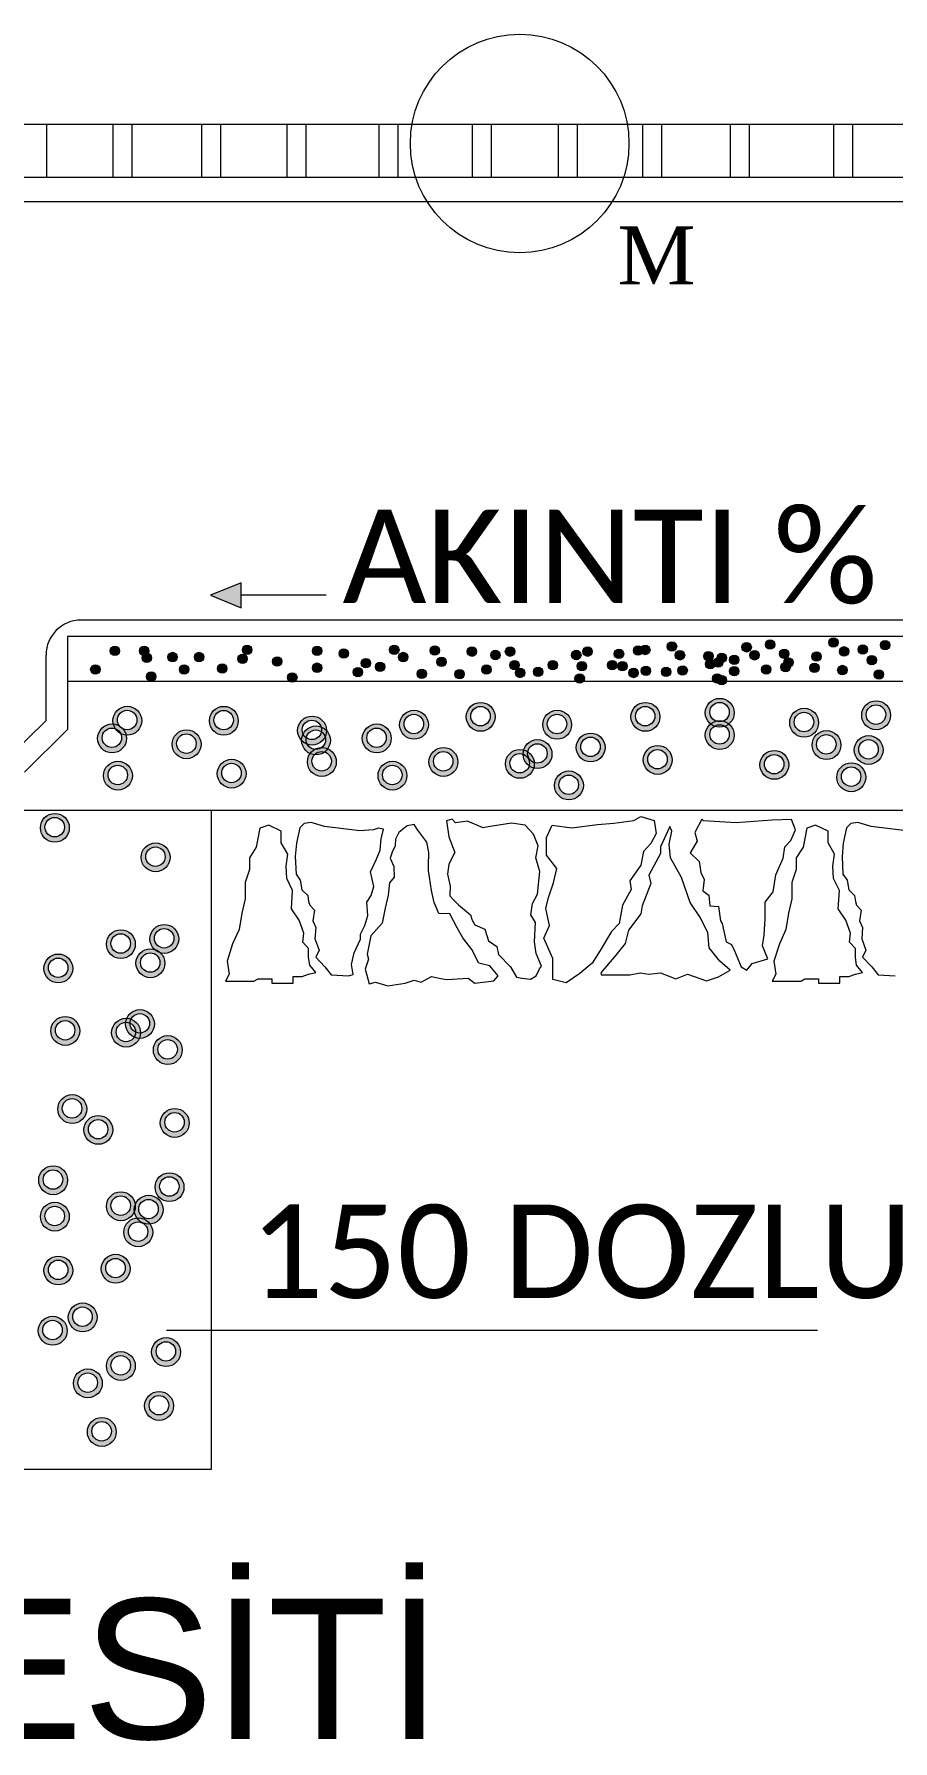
# Model space of a CAD drawing. Header units: centimetres. Extents: x 405464 to 563355, y 50011 to 66875.
# Drawn here: x 555410.4 to 555631.1, y 52092.4 to 52530.9 of the extents above; entities that cross this region are included whole.
import ezdxf

# ---------------------------------------------------------------- set-up
doc = ezdxf.new("R2010")
doc.units = ezdxf.units.CM
for name, color, linetype, lineweight in [('0-KRCN-SHT-DETAY-20', 41, 'Continuous', 20), ('0-KRCN-SHT-DETAY-YAZI', 71, 'Continuous', 35), ('0-KRCN-SHT-DETAY-ÇERÇEVE', 71, 'Continuous', 40), ('0-KRCN-Z-ANTET', 71, 'Continuous', 30)]:
    doc.layers.add(name, color=color, linetype=linetype, lineweight=lineweight)
doc.styles.add('KATMAN YAZI STİLİ', font='calibri.ttf')
doc.styles.add('M', font='arial.ttf', dxfattribs={"width": 0.8, "height": 15})
doc.styles.add('YAZI', font='times.ttf')

# ---------------------------------------------------------------- blocks, each defined once
blk = doc.blocks.new('G$C4C2874E9')
at = {"layer": '0-KRCN-SHT-DETAY-20'}
blk.add_hatch(color=256, dxfattribs=at).paths.add_polyline_path([(421.835, -462.952), (421.835, -459.753), (417.91, -461.326)])
h = blk.add_hatch(color=256, dxfattribs=at)
edge = h.paths.add_edge_path()
edge.add_arc((497.928, -467.413), 0.605, 0, 360)
h = blk.add_hatch(color=256, dxfattribs=at)
edge = h.paths.add_edge_path()
edge.add_arc((405.607, -468.488), 0.605, 0, 360)
h = blk.add_hatch(color=256, dxfattribs=at)
edge = h.paths.add_edge_path()
edge.add_arc((409.368, -468.488), 0.605, 0, 360)
h = blk.add_hatch(color=256, dxfattribs=at)
edge = h.paths.add_edge_path()
edge.add_arc((409.71, -469.399), 0.605, 0, 360)
h = blk.add_hatch(color=256, dxfattribs=at)
edge = h.paths.add_edge_path()
edge.add_arc((413.015, -469.285), 0.605, 0, 360)
h = blk.add_hatch(color=256, dxfattribs=at)
edge = h.paths.add_edge_path()
edge.add_arc((416.435, -469.285), 0.605, 0, 360)
h = blk.add_hatch(color=256, dxfattribs=at)
edge = h.paths.add_edge_path()
edge.add_arc((422.02, -469.513), 0.605, 0, 360)
h = blk.add_hatch(color=256, dxfattribs=at)
edge = h.paths.add_edge_path()
edge.add_arc((422.59, -468.374), 0.605, 0, 360)
h = blk.add_hatch(color=256, dxfattribs=at)
edge = h.paths.add_edge_path()
edge.add_arc((431.594, -468.488), 0.605, 0, 360)
h = blk.add_hatch(color=256, dxfattribs=at)
edge = h.paths.add_edge_path()
edge.add_arc((435.013, -468.83), 0.605, 0, 360)
h = blk.add_hatch(color=256, dxfattribs=at)
edge = h.paths.add_edge_path()
edge.add_arc((441.51, -468.374), 0.605, 0, 360)
h = blk.add_hatch(color=256, dxfattribs=at)
edge = h.paths.add_edge_path()
edge.add_arc((442.65, -469.285), 0.605, 0, 360)
h = blk.add_hatch(color=256, dxfattribs=at)
edge = h.paths.add_edge_path()
edge.add_arc((446.709, -468.447), 0.605, 0, 360)
h = blk.add_hatch(color=256, dxfattribs=at)
edge = h.paths.add_edge_path()
edge.add_arc((451.471, -468.591), 0.605, 0, 360)
h = blk.add_hatch(color=256, dxfattribs=at)
edge = h.paths.add_edge_path()
edge.add_arc((454.501, -469.023), 0.605, 0, 360)
h = blk.add_hatch(color=256, dxfattribs=at)
edge = h.paths.add_edge_path()
edge.add_arc((456.377, -468.591), 0.605, 0, 360)
h = blk.add_hatch(color=256, dxfattribs=at)
edge = h.paths.add_edge_path()
edge.add_arc((464.889, -469.023), 0.605, 0, 360)
h = blk.add_hatch(color=256, dxfattribs=at)
edge = h.paths.add_edge_path()
edge.add_arc((466.332, -468.591), 0.605, 0, 360)
h = blk.add_hatch(color=256, dxfattribs=at)
edge = h.paths.add_edge_path()
edge.add_arc((470.372, -468.879), 0.605, 0, 360)
h = blk.add_hatch(color=256, dxfattribs=at)
edge = h.paths.add_edge_path()
edge.add_arc((472.825, -468.447), 0.605, 0, 360)
h = blk.add_hatch(color=256, dxfattribs=at)
edge = h.paths.add_edge_path()
edge.add_arc((473.758, -468.376), 0.605, 0, 360)
h = blk.add_hatch(color=256, dxfattribs=at)
edge = h.paths.add_edge_path()
edge.add_arc((477.183, -467.919), 0.605, 0, 360)
h = blk.add_hatch(color=256, dxfattribs=at)
edge = h.paths.add_edge_path()
edge.add_arc((478.211, -469.06), 0.605, 0, 360)
h = blk.add_hatch(color=256, dxfattribs=at)
edge = h.paths.add_edge_path()
edge.add_arc((481.864, -469.174), 0.605, 0, 360)
h = blk.add_hatch(color=256, dxfattribs=at)
edge = h.paths.add_edge_path()
edge.add_arc((483.576, -469.402), 0.605, 0, 360)
h = blk.add_hatch(color=256, dxfattribs=at)
edge = h.paths.add_edge_path()
edge.add_arc((485.174, -469.63), 0.605, 0, 360)
h = blk.add_hatch(color=256, dxfattribs=at)
edge = h.paths.add_edge_path()
edge.add_arc((486.773, -468.033), 0.605, 0, 360)
h = blk.add_hatch(color=256, dxfattribs=at)
edge = h.paths.add_edge_path()
edge.add_arc((487.8, -469.06), 0.605, 0, 360)
h = blk.add_hatch(color=256, dxfattribs=at)
edge = h.paths.add_edge_path()
edge.add_arc((489.795, -467.687), 0.605, 0, 360)
h = blk.add_hatch(color=256, dxfattribs=at)
edge = h.paths.add_edge_path()
edge.add_arc((491.602, -468.86), 0.605, 0, 360)
h = blk.add_hatch(color=256, dxfattribs=at)
edge = h.paths.add_edge_path()
edge.add_arc((495.757, -469.221), 0.605, 0, 360)
h = blk.add_hatch(color=256, dxfattribs=at)
edge = h.paths.add_edge_path()
edge.add_arc((499.301, -468.556), 0.605, 0, 360)
h = blk.add_hatch(color=256, dxfattribs=at)
edge = h.paths.add_edge_path()
edge.add_arc((501.702, -468.327), 0.605, 0, 360)
h = blk.add_hatch(color=256, dxfattribs=at)
edge = h.paths.add_edge_path()
edge.add_arc((502.845, -469.698), 0.605, 0, 360)
h = blk.add_hatch(color=256, dxfattribs=at)
edge = h.paths.add_edge_path()
edge.add_arc((504.56, -467.756), 0.605, 0, 360)
h = blk.add_hatch(color=256, dxfattribs=at)
edge = h.paths.add_edge_path()
edge.add_arc((403.099, -470.88), 0.605, 0, 360)
h = blk.add_hatch(color=256, dxfattribs=at)
edge = h.paths.add_edge_path()
edge.add_arc((410.28, -471.791), 0.605, 0, 360)
h = blk.add_hatch(color=256, dxfattribs=at)
edge = h.paths.add_edge_path()
edge.add_arc((414.497, -470.88), 0.605, 0, 360)
h = blk.add_hatch(color=256, dxfattribs=at)
edge = h.paths.add_edge_path()
edge.add_arc((419.398, -470.766), 0.605, 0, 360)
h = blk.add_hatch(color=256, dxfattribs=at)
edge = h.paths.add_edge_path()
edge.add_arc((426.465, -469.855), 0.605, 0, 360)
h = blk.add_hatch(color=256, dxfattribs=at)
edge = h.paths.add_edge_path()
edge.add_arc((428.402, -471.905), 0.605, 0, 360)
h = blk.add_hatch(color=256, dxfattribs=at)
edge = h.paths.add_edge_path()
edge.add_arc((431.594, -470.652), 0.605, 0, 360)
h = blk.add_hatch(color=256, dxfattribs=at)
edge = h.paths.add_edge_path()
edge.add_arc((436.837, -471.222), 0.605, 0, 360)
h = blk.add_hatch(color=256, dxfattribs=at)
edge = h.paths.add_edge_path()
edge.add_arc((437.863, -470.083), 0.605, 0, 360)
h = blk.add_hatch(color=256, dxfattribs=at)
edge = h.paths.add_edge_path()
edge.add_arc((439.686, -470.538), 0.605, 0, 360)
h = blk.add_hatch(color=256, dxfattribs=at)
edge = h.paths.add_edge_path()
edge.add_arc((445.043, -471.449), 0.605, 0, 360)
h = blk.add_hatch(color=256, dxfattribs=at)
edge = h.paths.add_edge_path()
edge.add_arc((447.575, -469.888), 0.605, 0, 360)
h = blk.add_hatch(color=256, dxfattribs=at)
edge = h.paths.add_edge_path()
edge.add_arc((449.884, -471.474), 0.605, 0, 360)
h = blk.add_hatch(color=256, dxfattribs=at)
edge = h.paths.add_edge_path()
edge.add_arc((453.346, -470.898), 0.605, 0, 360)
h = blk.add_hatch(color=256, dxfattribs=at)
edge = h.paths.add_edge_path()
edge.add_arc((456.954, -470.321), 0.605, 0, 360)
h = blk.add_hatch(color=256, dxfattribs=at)
edge = h.paths.add_edge_path()
edge.add_arc((457.675, -471.33), 0.605, 0, 360)
h = blk.add_hatch(color=256, dxfattribs=at)
edge = h.paths.add_edge_path()
edge.add_arc((459.984, -471.186), 0.605, 0, 360)
h = blk.add_hatch(color=256, dxfattribs=at)
edge = h.paths.add_edge_path()
edge.add_arc((461.859, -470.321), 0.605, 0, 360)
h = blk.add_hatch(color=256, dxfattribs=at)
edge = h.paths.add_edge_path()
edge.add_arc((465.611, -470.465), 0.605, 0, 360)
h = blk.add_hatch(color=256, dxfattribs=at)
edge = h.paths.add_edge_path()
edge.add_arc((469.507, -470.321), 0.605, 0, 360)
h = blk.add_hatch(color=256, dxfattribs=at)
edge = h.paths.add_edge_path()
edge.add_arc((470.805, -470.465), 0.605, 0, 360)
h = blk.add_hatch(color=256, dxfattribs=at)
edge = h.paths.add_edge_path()
edge.add_arc((472.248, -471.33), 0.605, 0, 360)
h = blk.add_hatch(color=256, dxfattribs=at)
edge = h.paths.add_edge_path()
edge.add_arc((473.835, -471.042), 0.605, 0, 360)
h = blk.add_hatch(color=256, dxfattribs=at)
edge = h.paths.add_edge_path()
edge.add_arc((476.432, -471.186), 0.605, 0, 360)
h = blk.add_hatch(color=256, dxfattribs=at)
edge = h.paths.add_edge_path()
edge.add_arc((478.553, -470.999), 0.605, 0, 360)
h = blk.add_hatch(color=256, dxfattribs=at)
edge = h.paths.add_edge_path()
edge.add_arc((482.092, -470.201), 0.605, 0, 360)
h = blk.add_hatch(color=256, dxfattribs=at)
edge = h.paths.add_edge_path()
edge.add_arc((483.005, -472.026), 0.605, 0, 360)
h = blk.add_hatch(color=256, dxfattribs=at)
edge = h.paths.add_edge_path()
edge.add_arc((483.119, -469.973), 0.605, 0, 360)
h = blk.add_hatch(color=256, dxfattribs=at)
edge = h.paths.add_edge_path()
edge.add_arc((485.174, -471.113), 0.605, 0, 360)
h = blk.add_hatch(color=256, dxfattribs=at)
edge = h.paths.add_edge_path()
edge.add_arc((489.284, -470.885), 0.605, 0, 360)
h = blk.add_hatch(color=256, dxfattribs=at)
edge = h.paths.add_edge_path()
edge.add_arc((491.783, -470.575), 0.605, 0, 360)
h = blk.add_hatch(color=256, dxfattribs=at)
edge = h.paths.add_edge_path()
edge.add_arc((492.138, -469.973), 0.605, 0, 360)
h = blk.add_hatch(color=256, dxfattribs=at)
edge = h.paths.add_edge_path()
edge.add_arc((495.486, -470.665), 0.605, 0, 360)
h = blk.add_hatch(color=256, dxfattribs=at)
edge = h.paths.add_edge_path()
edge.add_arc((499.072, -470.955), 0.605, 0, 360)
h = blk.add_hatch(color=256, dxfattribs=at)
edge = h.paths.add_edge_path()
edge.add_arc((503.76, -471.526), 0.605, 0, 360)
h = blk.add_hatch(color=256, dxfattribs=at)
edge = h.paths.add_edge_path()
edge.add_arc((465.322, -472.051), 0.605, 0, 360)
h = blk.add_hatch(color=256, dxfattribs=at)
edge = h.paths.add_edge_path()
edge.add_arc((483.576, -472.254), 0.605, 0, 360)
h = blk.add_hatch(color=256, dxfattribs=at)
edge = h.paths.add_edge_path()
edge.add_arc((407.207, -477.464), 1.855, 0, 360)
edge = h.paths.add_edge_path(flags=16)
edge.add_arc((407.184, -477.379), 1.251, 0, 360)
h = blk.add_hatch(color=256, dxfattribs=at)
edge = h.paths.add_edge_path()
edge.add_arc((419.605, -477.474), 1.855, 0, 360)
edge = h.paths.add_edge_path(flags=16)
edge.add_arc((419.582, -477.389), 1.251, 0, 360)
h = blk.add_hatch(color=256, dxfattribs=at)
edge = h.paths.add_edge_path()
edge.add_arc((452.605, -476.97), 1.855, 0, 360)
edge = h.paths.add_edge_path(flags=16)
edge.add_arc((452.582, -476.885), 1.251, 0, 360)
h = blk.add_hatch(color=256, dxfattribs=at)
edge = h.paths.add_edge_path()
edge.add_arc((473.765, -476.97), 1.855, 0, 360)
edge = h.paths.add_edge_path(flags=16)
edge.add_arc((473.743, -476.885), 1.251, 0, 360)
h = blk.add_hatch(color=256, dxfattribs=at)
edge = h.paths.add_edge_path()
edge.add_arc((483.319, -476.446), 1.855, 0, 360)
edge = h.paths.add_edge_path(flags=16)
edge.add_arc((483.297, -476.361), 1.251, 0, 360)
h = blk.add_hatch(color=256, dxfattribs=at)
edge = h.paths.add_edge_path()
edge.add_arc((503.41, -476.765), 1.855, 0, 360)
edge = h.paths.add_edge_path(flags=16)
edge.add_arc((503.387, -476.68), 1.251, 0, 360)
h = blk.add_hatch(color=256, dxfattribs=at)
edge = h.paths.add_edge_path()
edge.add_arc((405.246, -479.739), 1.855, 0, 360)
edge = h.paths.add_edge_path(flags=16)
edge.add_arc((405.224, -479.654), 1.251, 0, 360)
h = blk.add_hatch(color=256, dxfattribs=at)
edge = h.paths.add_edge_path()
edge.add_arc((430.941, -478.732), 1.855, 0, 360)
edge = h.paths.add_edge_path(flags=16)
edge.add_arc((430.918, -478.647), 1.251, 0, 360)
h = blk.add_hatch(color=256, dxfattribs=at)
edge = h.paths.add_edge_path()
edge.add_arc((439.254, -479.739), 1.855, 0, 360)
edge = h.paths.add_edge_path(flags=16)
edge.add_arc((439.231, -479.654), 1.251, 0, 360)
h = blk.add_hatch(color=256, dxfattribs=at)
edge = h.paths.add_edge_path()
edge.add_arc((444.04, -477.977), 1.855, 0, 360)
edge = h.paths.add_edge_path(flags=16)
edge.add_arc((444.018, -477.892), 1.251, 0, 360)
h = blk.add_hatch(color=256, dxfattribs=at)
edge = h.paths.add_edge_path()
edge.add_arc((462.429, -477.977), 1.855, 0, 360)
edge = h.paths.add_edge_path(flags=16)
edge.add_arc((462.407, -477.892), 1.251, 0, 360)
h = blk.add_hatch(color=256, dxfattribs=at)
edge = h.paths.add_edge_path()
edge.add_arc((483.319, -479.314), 1.855, 0, 360)
edge = h.paths.add_edge_path(flags=16)
edge.add_arc((483.297, -479.229), 1.251, 0, 360)
h = blk.add_hatch(color=256, dxfattribs=at)
edge = h.paths.add_edge_path()
edge.add_arc((494.162, -477.721), 1.855, 0, 360)
edge = h.paths.add_edge_path(flags=16)
edge.add_arc((494.139, -477.636), 1.251, 0, 360)
h = blk.add_hatch(color=256, dxfattribs=at)
edge = h.paths.add_edge_path()
edge.add_arc((414.818, -480.494), 1.855, 0, 360)
edge = h.paths.add_edge_path(flags=16)
edge.add_arc((414.796, -480.409), 1.251, 0, 360)
h = blk.add_hatch(color=256, dxfattribs=at)
edge = h.paths.add_edge_path()
edge.add_arc((431.444, -479.991), 1.855, 0, 360)
edge = h.paths.add_edge_path(flags=16)
edge.add_arc((431.422, -479.906), 1.251, 0, 360)
h = blk.add_hatch(color=256, dxfattribs=at)
edge = h.paths.add_edge_path()
edge.add_arc((459.91, -481.753), 1.855, 0, 360)
edge = h.paths.add_edge_path(flags=16)
edge.add_arc((459.888, -481.668), 1.251, 0, 360)
h = blk.add_hatch(color=256, dxfattribs=at)
edge = h.paths.add_edge_path()
edge.add_arc((466.737, -480.907), 1.855, 0, 360)
edge = h.paths.add_edge_path(flags=16)
edge.add_arc((466.715, -480.823), 1.251, 0, 360)
h = blk.add_hatch(color=256, dxfattribs=at)
edge = h.paths.add_edge_path()
edge.add_arc((497.032, -480.589), 1.855, 0, 360)
edge = h.paths.add_edge_path(flags=16)
edge.add_arc((497.009, -480.504), 1.251, 0, 360)
h = blk.add_hatch(color=256, dxfattribs=at)
edge = h.paths.add_edge_path()
edge.add_arc((502.453, -481.226), 1.855, 0, 360)
edge = h.paths.add_edge_path(flags=16)
edge.add_arc((502.431, -481.141), 1.251, 0, 360)
h = blk.add_hatch(color=256, dxfattribs=at)
edge = h.paths.add_edge_path()
edge.add_arc((432.2, -482.76), 1.855, 0, 360)
edge = h.paths.add_edge_path(flags=16)
edge.add_arc((432.178, -482.675), 1.251, 0, 360)
h = blk.add_hatch(color=256, dxfattribs=at)
edge = h.paths.add_edge_path()
edge.add_arc((447.818, -482.76), 1.855, 0, 360)
edge = h.paths.add_edge_path(flags=16)
edge.add_arc((447.796, -482.675), 1.251, 0, 360)
h = blk.add_hatch(color=256, dxfattribs=at)
edge = h.paths.add_edge_path()
edge.add_arc((457.643, -483.011), 1.855, 0, 360)
edge = h.paths.add_edge_path(flags=16)
edge.add_arc((457.621, -482.927), 1.251, 0, 360)
h = blk.add_hatch(color=256, dxfattribs=at)
edge = h.paths.add_edge_path()
edge.add_arc((475.347, -482.501), 1.855, 0, 360)
edge = h.paths.add_edge_path(flags=16)
edge.add_arc((475.325, -482.416), 1.251, 0, 360)
h = blk.add_hatch(color=256, dxfattribs=at)
edge = h.paths.add_edge_path()
edge.add_arc((490.335, -483.138), 1.855, 0, 360)
edge = h.paths.add_edge_path(flags=16)
edge.add_arc((490.313, -483.053), 1.251, 0, 360)
h = blk.add_hatch(color=256, dxfattribs=at)
edge = h.paths.add_edge_path()
edge.add_arc((406.002, -484.522), 1.855, 0, 360)
edge = h.paths.add_edge_path(flags=16)
edge.add_arc((405.979, -484.437), 1.251, 0, 360)
h = blk.add_hatch(color=256, dxfattribs=at)
edge = h.paths.add_edge_path()
edge.add_arc((420.612, -484.27), 1.855, 0, 360)
edge = h.paths.add_edge_path(flags=16)
edge.add_arc((420.59, -484.185), 1.251, 0, 360)
h = blk.add_hatch(color=256, dxfattribs=at)
edge = h.paths.add_edge_path()
edge.add_arc((441.269, -484.522), 1.855, 0, 360)
edge = h.paths.add_edge_path(flags=16)
edge.add_arc((441.247, -484.437), 1.251, 0, 360)
h = blk.add_hatch(color=256, dxfattribs=at)
edge = h.paths.add_edge_path()
edge.add_arc((463.941, -485.78), 1.855, 0, 360)
edge = h.paths.add_edge_path(flags=16)
edge.add_arc((463.918, -485.695), 1.251, 0, 360)
h = blk.add_hatch(color=256, dxfattribs=at)
edge = h.paths.add_edge_path()
edge.add_arc((500.221, -484.731), 1.855, 0, 360)
edge = h.paths.add_edge_path(flags=16)
edge.add_arc((500.198, -484.646), 1.251, 0, 360)
h = blk.add_hatch(color=256, dxfattribs=at)
edge = h.paths.add_edge_path()
edge.add_arc((397.899, -491.227), 1.855, 0, 360)
edge = h.paths.add_edge_path(flags=16)
edge.add_arc((397.877, -491.143), 1.251, 0, 360)
h = blk.add_hatch(color=256, dxfattribs=at)
edge = h.paths.add_edge_path()
edge.add_arc((410.844, -495.019), 1.855, 0, 360)
edge = h.paths.add_edge_path(flags=16)
edge.add_arc((410.821, -494.934), 1.251, 0, 360)
h = blk.add_hatch(color=256, dxfattribs=at)
edge = h.paths.add_edge_path()
edge.add_arc((406.38, -506.17), 1.855, 0, 360)
edge = h.paths.add_edge_path(flags=16)
edge.add_arc((406.358, -506.085), 1.251, 0, 360)
h = blk.add_hatch(color=256, dxfattribs=at)
edge = h.paths.add_edge_path()
edge.add_arc((411.96, -505.5), 1.855, 0, 360)
edge = h.paths.add_edge_path(flags=16)
edge.add_arc((411.937, -505.416), 1.251, 0, 360)
h = blk.add_hatch(color=256, dxfattribs=at)
edge = h.paths.add_edge_path()
edge.add_arc((398.345, -509.292), 1.855, 0, 360)
edge = h.paths.add_edge_path(flags=16)
edge.add_arc((398.323, -509.207), 1.251, 0, 360)
h = blk.add_hatch(color=256, dxfattribs=at)
edge = h.paths.add_edge_path()
edge.add_arc((410.174, -508.623), 1.855, 0, 360)
edge = h.paths.add_edge_path(flags=16)
edge.add_arc((410.152, -508.538), 1.251, 0, 360)
h = blk.add_hatch(color=256, dxfattribs=at)
edge = h.paths.add_edge_path()
edge.add_arc((408.835, -516.428), 1.855, 0, 360)
edge = h.paths.add_edge_path(flags=16)
edge.add_arc((408.813, -516.343), 1.251, 0, 360)
h = blk.add_hatch(color=256, dxfattribs=at)
edge = h.paths.add_edge_path()
edge.add_arc((399.238, -517.32), 1.855, 0, 360)
edge = h.paths.add_edge_path(flags=16)
edge.add_arc((399.216, -517.235), 1.251, 0, 360)
h = blk.add_hatch(color=256, dxfattribs=at)
edge = h.paths.add_edge_path()
edge.add_arc((407.05, -517.543), 1.855, 0, 360)
edge = h.paths.add_edge_path(flags=16)
edge.add_arc((407.027, -517.459), 1.251, 0, 360)
h = blk.add_hatch(color=256, dxfattribs=at)
edge = h.paths.add_edge_path()
edge.add_arc((412.406, -519.774), 1.855, 0, 360)
edge = h.paths.add_edge_path(flags=16)
edge.add_arc((412.384, -519.689), 1.251, 0, 360)
h = blk.add_hatch(color=256, dxfattribs=at)
edge = h.paths.add_edge_path()
edge.add_arc((400.131, -527.356), 1.855, 0, 360)
edge = h.paths.add_edge_path(flags=16)
edge.add_arc((400.108, -527.271), 1.251, 0, 360)
h = blk.add_hatch(color=256, dxfattribs=at)
edge = h.paths.add_edge_path()
edge.add_arc((403.479, -530.032), 1.855, 0, 360)
edge = h.paths.add_edge_path(flags=16)
edge.add_arc((403.456, -529.947), 1.251, 0, 360)
h = blk.add_hatch(color=256, dxfattribs=at)
edge = h.paths.add_edge_path()
edge.add_arc((413.299, -529.14), 1.855, 0, 360)
edge = h.paths.add_edge_path(flags=16)
edge.add_arc((413.277, -529.055), 1.251, 0, 360)
h = blk.add_hatch(color=256, dxfattribs=at)
edge = h.paths.add_edge_path()
edge.add_arc((397.676, -536.5), 1.855, 0, 360)
edge = h.paths.add_edge_path(flags=16)
edge.add_arc((397.653, -536.415), 1.251, 0, 360)
h = blk.add_hatch(color=256, dxfattribs=at)
edge = h.paths.add_edge_path()
edge.add_arc((412.629, -537.392), 1.855, 0, 360)
edge = h.paths.add_edge_path(flags=16)
edge.add_arc((412.607, -537.307), 1.251, 0, 360)
h = blk.add_hatch(color=256, dxfattribs=at)
edge = h.paths.add_edge_path()
edge.add_arc((397.899, -541.183), 1.855, 0, 360)
edge = h.paths.add_edge_path(flags=16)
edge.add_arc((397.877, -541.098), 1.251, 0, 360)
h = blk.add_hatch(color=256, dxfattribs=at)
edge = h.paths.add_edge_path()
edge.add_arc((406.38, -539.845), 1.855, 0, 360)
edge = h.paths.add_edge_path(flags=16)
edge.add_arc((406.358, -539.76), 1.251, 0, 360)
h = blk.add_hatch(color=256, dxfattribs=at)
edge = h.paths.add_edge_path()
edge.add_arc((409.951, -540.291), 1.855, 0, 360)
edge = h.paths.add_edge_path(flags=16)
edge.add_arc((409.929, -540.206), 1.251, 0, 360)
h = blk.add_hatch(color=256, dxfattribs=at)
edge = h.paths.add_edge_path()
edge.add_arc((408.612, -543.19), 1.855, 0, 360)
edge = h.paths.add_edge_path(flags=16)
edge.add_arc((408.59, -543.105), 1.251, 0, 360)
h = blk.add_hatch(color=256, dxfattribs=at)
edge = h.paths.add_edge_path()
edge.add_arc((398.345, -548.097), 1.855, 0, 360)
edge = h.paths.add_edge_path(flags=16)
edge.add_arc((398.323, -548.012), 1.251, 0, 360)
h = blk.add_hatch(color=256, dxfattribs=at)
edge = h.paths.add_edge_path()
edge.add_arc((405.71, -547.874), 1.855, 0, 360)
edge = h.paths.add_edge_path(flags=16)
edge.add_arc((405.688, -547.789), 1.251, 0, 360)
h = blk.add_hatch(color=256, dxfattribs=at)
edge = h.paths.add_edge_path()
edge.add_arc((401.47, -554.118), 1.855, 0, 360)
edge = h.paths.add_edge_path(flags=16)
edge.add_arc((401.448, -554.033), 1.251, 0, 360)
h = blk.add_hatch(color=256, dxfattribs=at)
edge = h.paths.add_edge_path()
edge.add_arc((397.621, -555.834), 1.855, 0, 360)
edge = h.paths.add_edge_path(flags=16)
edge.add_arc((397.598, -555.749), 1.251, 0, 360)
h = blk.add_hatch(color=256, dxfattribs=at)
edge = h.paths.add_edge_path()
edge.add_arc((412.183, -558.578), 1.855, 0, 360)
edge = h.paths.add_edge_path(flags=16)
edge.add_arc((412.161, -558.494), 1.251, 0, 360)
h = blk.add_hatch(color=256, dxfattribs=at)
edge = h.paths.add_edge_path()
edge.add_arc((406.38, -560.363), 1.855, 0, 360)
edge = h.paths.add_edge_path(flags=16)
edge.add_arc((406.358, -560.278), 1.251, 0, 360)
h = blk.add_hatch(color=256, dxfattribs=at)
edge = h.paths.add_edge_path()
edge.add_arc((402.139, -562.593), 1.855, 0, 360)
edge = h.paths.add_edge_path(flags=16)
edge.add_arc((402.117, -562.508), 1.251, 0, 360)
h = blk.add_hatch(color=256, dxfattribs=at)
edge = h.paths.add_edge_path()
edge.add_arc((411.29, -565.492), 1.855, 0, 360)
edge = h.paths.add_edge_path(flags=16)
edge.add_arc((411.268, -565.407), 1.251, 0, 360)
h = blk.add_hatch(color=256, dxfattribs=at)
edge = h.paths.add_edge_path()
edge.add_arc((403.925, -568.837), 1.855, 0, 360)
edge = h.paths.add_edge_path(flags=16)
edge.add_arc((403.903, -568.752), 1.251, 0, 360)
for p, q in [((189.692, -400.823, 108.464), (583.23, -400.823, 108.464)), ((396.859, -407.689, 108.464), (396.859, -400.829, 108.464)), ((405.343, -400.829, 108.464), (405.343, -407.689, 108.464)), ((407.831, -407.689, 108.464), (407.831, -400.829, 108.464)), ((416.737, -400.829, 108.464), (416.737, -407.689, 108.464)), ((419.225, -407.689, 108.464), (419.225, -400.829, 108.464)), ((427.708, -400.829, 108.464), (427.708, -407.689, 108.464)), ((430.196, -407.689, 108.464), (430.196, -400.829, 108.464)), ((439.524, -400.829, 108.464), (439.524, -407.689, 108.464)), ((442.012, -407.689, 108.464), (442.012, -400.829, 108.464)), ((451.517, -400.829, 108.464), (451.517, -407.689, 108.464)), ((454.005, -407.689, 108.464), (454.005, -400.829, 108.464)), ((462.575, -400.829, 108.464), (462.575, -407.689, 108.464)), ((465.063, -407.689, 108.464), (465.063, -400.829, 108.464)), ((473.396, -400.829, 108.464), (473.396, -407.689, 108.464)), ((475.884, -407.689, 108.464), (475.884, -400.829, 108.464)), ((484.65, -400.829, 108.464), (484.65, -407.689, 108.464)), ((487.138, -407.689, 108.464), (487.138, -400.829, 108.464)), ((497.913, -400.829, 108.464), (497.913, -407.689, 108.464)), ((500.401, -407.689, 108.464), (500.401, -400.829, 108.464)), ((583.23, -407.684, 108.464), (189.765, -407.684, 108.464)), ((239.372, -410.743, 108.464), (582.812, -410.743, 108.464)), ((421.835, -459.753, 108.464), (417.91, -461.326, 108.464)), ((421.835, -462.952, 108.464), (421.835, -459.753, 108.464)), ((417.91, -461.326, 108.464), (421.835, -462.952, 108.464)), ((432.769, -461.326, 108.464), (421.835, -461.326, 108.464)), ((582.198, -464.53, 108.464), (401.261, -464.53, 108.464)), ((582.198, -466.628, 108.464), (399.515, -466.628, 108.464)), ((399.515, -466.628, 108.464), (399.515, -478.602, 108.464)), ((396.766, -477.444, 108.464), (396.766, -469.025, 108.464)), ((582.269, -472.419, 108.464), (399.63, -472.419, 108.464)), ((392.035, -482.104, 108.464), (396.766, -477.444, 108.464)), ((399.515, -478.602, 108.464), (394.014, -484.081, 108.464)), ((393.624, -488.945, 108.464), (582.233, -488.945, 108.464)), ((418.023, -573.606, 108.464), (418.023, -488.983, 108.464)), ((425.389, -490.874, 108.464), (424.248, -491.279, 108.464)), ((426.993, -491.637, 108.464), (425.389, -490.874, 108.464)), ((429.911, -490.663, 108.464), (429.361, -491.248, 108.464)), ((430.826, -490.555, 108.464), (429.911, -490.663, 108.464)), ((432.547, -491.039, 108.464), (430.826, -490.555, 108.464)), ((437.064, -491.63, 108.464), (432.547, -491.039, 108.464)), ((443.147, -490.961, 108.464), (442.104, -491.835, 108.464)), ((444.043, -490.802, 108.464), (443.147, -490.961, 108.464)), ((444.524, -491.523, 108.464), (444.043, -490.802, 108.464)), ((448.956, -490.131, 108.464), (448.224, -490.336, 108.464)), ((448.224, -490.336, 108.464), (448.523, -492.39, 108.464)), ((449.385, -490.604, 108.464), (448.956, -490.131, 108.464)), ((450.932, -490.389, 108.464), (449.385, -490.604, 108.464)), ((452.908, -491.247, 108.464), (450.932, -490.389, 108.464)), ((453.552, -491.119, 108.464), (452.908, -491.247, 108.464)), ((456.559, -490.647, 108.464), (453.552, -491.119, 108.464)), ((458.32, -490.904, 108.464), (456.559, -490.647, 108.464)), ((459.394, -492.02, 108.464), (458.32, -490.904, 108.464)), ((461.078, -492.458, 108.464), (461.774, -490.893, 108.464)), ((461.774, -490.893, 108.464), (464.297, -491.241, 108.464)), ((464.297, -491.241, 108.464), (467.603, -490.806, 108.464)), ((467.603, -490.806, 108.464), (469.691, -490.632, 108.464)), ((469.691, -490.632, 108.464), (472.301, -490.284, 108.464)), ((472.301, -490.284, 108.464), (473.171, -489.763, 108.464)), ((473.171, -489.763, 108.464), (474.911, -490.284, 108.464)), ((474.911, -490.284, 108.464), (475.172, -491.936, 108.464)), ((476.913, -491.067, 108.464), (475.694, -493.675, 108.464)), ((477.174, -491.675, 108.464), (476.913, -491.067, 108.464)), ((481.025, -490.103, 108.464), (480.13, -491.823, 108.464)), ((481.231, -490.309, 108.464), (481.025, -490.103, 108.464)), ((485.431, -490.584, 108.464), (481.231, -490.309, 108.464)), ((490.043, -490.241, 108.464), (485.431, -490.584, 108.464)), ((492.521, -490.172, 108.464), (490.043, -490.241, 108.464)), ((493.072, -491.479, 108.464), (492.521, -490.172, 108.464)), ((495.634, -490.874, 108.464), (494.493, -491.279, 108.464)), ((497.238, -491.637, 108.464), (495.634, -490.874, 108.464)), ((500.156, -490.663, 108.464), (499.606, -491.248, 108.464)), ((501.071, -490.555, 108.464), (500.156, -490.663, 108.464)), ((502.792, -491.039, 108.464), (501.071, -490.555, 108.464)), ((507.309, -491.63, 108.464), (502.792, -491.039, 108.464)), ((424.248, -491.279, 108.464), (423.774, -493.716, 108.464)), ((426.993, -493.163, 108.464), (426.993, -491.637, 108.464)), ((427.833, -494.613, 108.464), (426.993, -493.163, 108.464)), ((428.926, -493.204, 108.464), (428.782, -494.908, 108.464)), ((429.361, -491.248, 108.464), (428.926, -493.204, 108.464)), ((438.839, -491.469, 108.464), (437.064, -491.63, 108.464)), ((439.484, -491.254, 108.464), (438.839, -491.469, 108.464)), ((440.13, -491.415, 108.464), (439.484, -491.254, 108.464)), ((439.699, -494.102, 108.464), (439.807, -492.651, 108.464)), ((439.807, -492.651, 108.464), (440.13, -491.415, 108.464)), ((441.666, -492.676, 108.464), (441.632, -493.551, 108.464)), ((442.104, -491.835, 108.464), (441.666, -492.676, 108.464)), ((445.667, -493.055, 108.464), (444.524, -491.523, 108.464)), ((445.937, -494.377, 108.464), (445.667, -493.055, 108.464)), ((448.523, -492.39, 108.464), (449.294, -494.401, 108.464)), ((459.995, -493.522, 108.464), (459.394, -492.02, 108.464)), ((461.078, -494.718, 108.464), (461.078, -492.458, 108.464)), ((474.476, -493.24, 108.464), (473.519, -494.284, 108.464)), ((475.172, -491.936, 108.464), (474.476, -493.24, 108.464)), ((476.826, -493.327, 108.464), (477.174, -491.675, 108.464)), ((477, -495.066, 108.464), (476.826, -493.327, 108.464)), ((480.405, -492.923, 108.464), (479.51, -494.436, 108.464)), ((480.13, -491.823, 108.464), (480.405, -492.923, 108.464)), ((491.695, -493.68, 108.464), (492.452, -492.854, 108.464)), ((492.452, -492.854, 108.464), (493.072, -491.479, 108.464)), ((494.493, -491.279, 108.464), (494.019, -493.716, 108.464)), ((497.238, -493.163, 108.464), (497.238, -491.637, 108.464)), ((498.078, -494.613, 108.464), (497.238, -493.163, 108.464)), ((499.171, -493.204, 108.464), (499.027, -494.908, 108.464)), ((499.606, -491.248, 108.464), (499.171, -493.204, 108.464)), ((423.774, -493.716, 108.464), (422.893, -495.07, 108.464)), ((422.893, -495.07, 108.464), (422.893, -496.56, 108.464)), ((427.604, -496.139, 108.464), (427.833, -494.613, 108.464)), ((428.782, -494.908, 108.464), (428.889, -497.165, 108.464)), ((438.462, -496.896, 108.464), (439.162, -495.338, 108.464)), ((439.162, -495.338, 108.464), (439.699, -494.102, 108.464)), ((441.228, -494.358, 108.464), (440.959, -495.132, 108.464)), ((440.959, -495.132, 108.464), (441.43, -496.209, 108.464)), ((441.632, -493.551, 108.464), (441.228, -494.358, 108.464)), ((445.907, -496.059, 108.464), (445.937, -494.377, 108.464)), ((449.294, -494.401, 108.464), (448.523, -495.899, 108.464)), ((459.695, -495.068, 108.464), (459.995, -493.522, 108.464)), ((460.21, -496.827, 108.464), (459.695, -495.068, 108.464)), ((462.383, -496.457, 108.464), (461.078, -494.718, 108.464)), ((473.519, -494.284, 108.464), (473.171, -496.022, 108.464)), ((475.694, -494.544, 108.464), (474.215, -497.326, 108.464)), ((475.694, -493.675, 108.464), (475.694, -494.544, 108.464)), ((478.392, -497.587, 108.464), (477, -495.066, 108.464)), ((479.51, -494.436, 108.464), (480.681, -495.537, 108.464)), ((480.681, -495.537, 108.464), (480.887, -496.981, 108.464)), ((490.525, -497.257, 108.464), (491.488, -495.124, 108.464)), ((491.488, -495.124, 108.464), (491.695, -493.68, 108.464)), ((494.019, -493.716, 108.464), (493.138, -495.07, 108.464)), ((493.138, -495.07, 108.464), (493.138, -496.56, 108.464)), ((497.849, -496.139, 108.464), (498.078, -494.613, 108.464)), ((499.027, -494.908, 108.464), (499.134, -497.165, 108.464)), ((422.893, -496.56, 108.464), (422.351, -498.252, 108.464)), ((427.68, -497.741, 108.464), (427.604, -496.139, 108.464)), ((428.889, -497.165, 108.464), (429.427, -497.971, 108.464)), ((438.893, -498.777, 108.464), (438.462, -496.896, 108.464)), ((441.498, -497.554, 108.464), (440.892, -498.294, 108.464)), ((441.43, -496.209, 108.464), (441.498, -497.554, 108.464)), ((445.907, -496.72, 108.464), (445.907, -496.059, 108.464)), ((446.293, -499.293, 108.464), (445.907, -496.72, 108.464)), ((448.523, -495.899, 108.464), (448.352, -497.182, 108.464)), ((448.352, -497.182, 108.464), (448.695, -498.723, 108.464)), ((459.89, -499.767, 108.464), (460.21, -496.827, 108.464)), ((461.948, -498.283, 108.464), (462.383, -496.457, 108.464)), ((473.171, -496.022, 108.464), (471.779, -498.022, 108.464)), ((474.215, -497.326, 108.464), (474.476, -498.37, 108.464)), ((479.523, -500.804, 108.464), (478.392, -497.587, 108.464)), ((480.887, -496.981, 108.464), (481.3, -497.876, 108.464)), ((490.18, -499.458, 108.464), (490.525, -497.257, 108.464)), ((493.138, -496.56, 108.464), (492.596, -498.252, 108.464)), ((497.925, -497.741, 108.464), (497.849, -496.139, 108.464)), ((499.134, -497.165, 108.464), (499.672, -497.971, 108.464)), ((422.351, -498.252, 108.464), (422.351, -500.333, 108.464)), ((428.444, -499.267, 108.464), (427.68, -497.741, 108.464)), ((428.291, -501.633, 108.464), (428.444, -499.267, 108.464)), ((429.427, -497.971, 108.464), (429.642, -499.207, 108.464)), ((429.642, -499.207, 108.464), (430.395, -499.906, 108.464)), ((430.395, -499.906, 108.464), (430.503, -500.712, 108.464)), ((437.978, -500.766, 108.464), (438.516, -499.906, 108.464)), ((438.516, -499.906, 108.464), (438.893, -498.777, 108.464)), ((440.723, -499.875, 108.464), (440.332, -501.532, 108.464)), ((440.892, -498.294, 108.464), (440.723, -499.875, 108.464)), ((446.634, -500.829, 108.464), (446.293, -499.293, 108.464)), ((448.695, -498.723, 108.464), (448.652, -499.964, 108.464)), ((459.247, -500.967, 108.464), (459.89, -499.767, 108.464)), ((461.339, -500.195, 108.464), (461.948, -498.283, 108.464)), ((471.953, -499.152, 108.464), (470.822, -501.152, 108.464)), ((471.779, -498.022, 108.464), (471.953, -499.152, 108.464)), ((474.476, -498.37, 108.464), (473.345, -501.239, 108.464)), ((481.3, -497.876, 108.464), (481.163, -499.32, 108.464)), ((481.163, -499.32, 108.464), (481.92, -499.87, 108.464)), ((481.92, -499.87, 108.464), (482.057, -501.246, 108.464)), ((489.148, -500.765, 108.464), (490.18, -499.458, 108.464)), ((492.596, -498.252, 108.464), (492.596, -500.333, 108.464)), ((498.689, -499.267, 108.464), (497.925, -497.741, 108.464)), ((498.536, -501.633, 108.464), (498.689, -499.267, 108.464)), ((499.672, -497.971, 108.464), (499.887, -499.207, 108.464)), ((499.887, -499.207, 108.464), (500.64, -499.906, 108.464)), ((500.64, -499.906, 108.464), (500.748, -500.712, 108.464)), ((422.351, -500.333, 108.464), (421.898, -502.201, 108.464)), ((429.284, -503.082, 108.464), (428.291, -501.633, 108.464)), ((430.503, -500.712, 108.464), (430.664, -501.142, 108.464)), ((430.664, -501.142, 108.464), (431.256, -501.787, 108.464)), ((431.256, -501.787, 108.464), (431.041, -503.184, 108.464)), ((438.086, -502.485, 108.464), (437.978, -500.766, 108.464)), ((440.332, -501.532, 108.464), (439.932, -503.473, 108.464)), ((447.232, -502.236, 108.464), (446.634, -500.829, 108.464)), ((448.652, -499.964, 108.464), (449.123, -500.477, 108.464)), ((449.123, -500.477, 108.464), (449.765, -501.119, 108.464)), ((449.765, -501.119, 108.464), (451.307, -502.403, 108.464)), ((459.033, -502.424, 108.464), (459.247, -500.967, 108.464)), ((460.991, -501.586, 108.464), (461.339, -500.195, 108.464)), ((461.426, -503.76, 108.464), (460.991, -501.586, 108.464)), ((470.822, -501.152, 108.464), (470.387, -503.499, 108.464)), ((473.345, -501.239, 108.464), (473.171, -502.282, 108.464)), ((480.828, -502.803, 108.464), (479.523, -500.804, 108.464)), ((482.057, -501.246, 108.464), (483.159, -501.315, 108.464)), ((483.159, -501.315, 108.464), (483.434, -503.172, 108.464)), ((489.148, -502.897, 108.464), (489.148, -500.765, 108.464)), ((492.596, -500.333, 108.464), (492.143, -502.201, 108.464)), ((499.529, -503.082, 108.464), (498.536, -501.633, 108.464)), ((500.748, -500.712, 108.464), (500.909, -501.142, 108.464)), ((500.909, -501.142, 108.464), (501.501, -501.787, 108.464)), ((501.501, -501.787, 108.464), (501.286, -503.184, 108.464)), ((421.571, -504.303, 108.464), (420.731, -506.134, 108.464)), ((421.898, -502.201, 108.464), (421.571, -504.303, 108.464)), ((429.894, -504.761, 108.464), (429.284, -503.082, 108.464)), ((431.041, -503.184, 108.464), (431.417, -504.044, 108.464)), ((431.417, -504.044, 108.464), (431.31, -505.495, 108.464)), ((437.172, -504.904, 108.464), (437.71, -503.775, 108.464)), ((437.71, -503.775, 108.464), (438.086, -502.485, 108.464)), ((439.932, -503.473, 108.464), (438.481, -505.094, 108.464)), ((448.64, -502.279, 108.464), (447.232, -502.236, 108.464)), ((449.579, -504.07, 108.464), (448.64, -502.279, 108.464)), ((450.305, -505.35, 108.464), (449.579, -504.07, 108.464)), ((451.307, -502.403, 108.464), (451.521, -503.087, 108.464)), ((451.521, -503.087, 108.464), (451.863, -503.686, 108.464)), ((451.863, -503.686, 108.464), (453.148, -504.242, 108.464)), ((453.148, -504.242, 108.464), (453.619, -505.74, 108.464)), ((459.633, -503.41, 108.464), (459.033, -502.424, 108.464)), ((459.504, -505.853, 108.464), (459.633, -503.41, 108.464)), ((460.73, -505.412, 108.464), (461.426, -503.76, 108.464)), ((470.387, -503.499, 108.464), (469.43, -504.542, 108.464)), ((473.171, -502.282, 108.464), (471.605, -504.368, 108.464)), ((481.785, -504.716, 108.464), (480.828, -502.803, 108.464)), ((483.434, -503.172, 108.464), (483.641, -503.516, 108.464)), ((483.641, -503.516, 108.464), (484.123, -505.855, 108.464)), ((489.01, -505.029, 108.464), (489.148, -502.897, 108.464)), ((491.816, -504.303, 108.464), (490.976, -506.134, 108.464)), ((492.143, -502.201, 108.464), (491.816, -504.303, 108.464)), ((500.139, -504.761, 108.464), (499.529, -503.082, 108.464)), ((501.286, -503.184, 108.464), (501.662, -504.044, 108.464)), ((501.662, -504.044, 108.464), (501.555, -505.495, 108.464)), ((420.731, -506.134, 108.464), (420.044, -508.347, 108.464)), ((429.742, -505.906, 108.464), (429.894, -504.761, 108.464)), ((430.505, -506.745, 108.464), (429.742, -505.906, 108.464)), ((431.31, -505.495, 108.464), (431.847, -506.946, 108.464)), ((436.365, -507.268, 108.464), (437.172, -505.548, 108.464)), ((437.172, -505.548, 108.464), (437.172, -504.904, 108.464)), ((438.481, -505.094, 108.464), (438.012, -507.44, 108.464)), ((451.458, -506.843, 108.464), (450.305, -505.35, 108.464)), ((453.619, -505.74, 108.464), (454.69, -506.467, 108.464)), ((454.69, -506.467, 108.464), (454.904, -507.494, 108.464)), ((459.719, -507.353, 108.464), (459.504, -505.853, 108.464)), ((461.861, -508.02, 108.464), (460.73, -505.412, 108.464)), ((469.43, -504.542, 108.464), (467.951, -506.976, 108.464)), ((471.17, -506.107, 108.464), (469.952, -507.585, 108.464)), ((471.605, -504.368, 108.464), (471.17, -506.107, 108.464)), ((481.959, -506.629, 108.464), (481.785, -504.716, 108.464)), ((484.123, -505.855, 108.464), (484.811, -506.199, 108.464)), ((484.811, -506.199, 108.464), (485.224, -507.024, 108.464)), ((488.804, -506.405, 108.464), (489.01, -505.029, 108.464)), ((489.492, -508.056, 108.464), (488.804, -506.405, 108.464)), ((490.976, -506.134, 108.464), (490.289, -508.347, 108.464)), ((499.987, -505.906, 108.464), (500.139, -504.761, 108.464)), ((500.75, -506.745, 108.464), (499.987, -505.906, 108.464)), ((501.555, -505.495, 108.464), (502.092, -506.946, 108.464)), ((420.044, -508.347, 108.464), (420.273, -510.026, 108.464)), ((430.505, -507.889, 108.464), (430.505, -506.745, 108.464)), ((430.658, -508.881, 108.464), (430.505, -507.889, 108.464)), ((431.847, -506.946, 108.464), (431.417, -507.859, 108.464)), ((431.417, -507.859, 108.464), (432.6, -509.095, 108.464)), ((435.989, -508.773, 108.464), (436.365, -507.268, 108.464)), ((438.182, -508.08, 108.464), (437.756, -509.402, 108.464)), ((438.012, -507.44, 108.464), (438.182, -508.08, 108.464)), ((452.354, -508.634, 108.464), (451.458, -506.843, 108.464)), ((453.763, -508.975, 108.464), (452.354, -508.634, 108.464)), ((454.904, -507.494, 108.464), (456.416, -509.067, 108.464)), ((460.405, -508.981, 108.464), (459.719, -507.353, 108.464)), ((461.861, -510.715, 108.464), (461.861, -508.02, 108.464)), ((466.907, -508.628, 108.464), (465.341, -509.932, 108.464)), ((467.951, -506.976, 108.464), (466.907, -508.628, 108.464)), ((469.952, -507.585, 108.464), (468.038, -509.845, 108.464)), ((483.351, -508.368, 108.464), (481.959, -506.629, 108.464)), ((484.656, -509.498, 108.464), (483.351, -508.368, 108.464)), ((485.224, -507.024, 108.464), (486.05, -509.088, 108.464)), ((486.807, -509.5, 108.464), (487.496, -508.675, 108.464)), ((487.496, -508.675, 108.464), (489.492, -508.056, 108.464)), ((490.289, -508.347, 108.464), (490.518, -510.026, 108.464)), ((500.75, -507.889, 108.464), (500.75, -506.745, 108.464)), ((500.903, -508.881, 108.464), (500.75, -507.889, 108.464)), ((502.092, -506.946, 108.464), (501.662, -507.859, 108.464)), ((501.662, -507.859, 108.464), (502.845, -509.095, 108.464)), ((420.273, -510.026, 108.464), (419.815, -510.941, 108.464)), ((423.48, -510.941, 108.464), (424.015, -510.636, 108.464)), ((424.015, -510.636, 108.464), (425.771, -510.636, 108.464)), ((425.771, -510.636, 108.464), (425.771, -511.17, 108.464)), ((428.52, -511.17, 108.464), (428.52, -510.331, 108.464)), ((428.52, -510.331, 108.464), (429.665, -510.331, 108.464)), ((429.665, -510.331, 108.464), (430.505, -510.026, 108.464)), ((430.505, -510.026, 108.464), (431.422, -509.797, 108.464)), ((431.422, -509.797, 108.464), (430.658, -508.881, 108.464)), ((432.6, -509.095, 108.464), (433.407, -510.116, 108.464)), ((433.407, -510.116, 108.464), (435.612, -510.224, 108.464)), ((435.612, -510.224, 108.464), (436.204, -510.063, 108.464)), ((436.204, -510.063, 108.464), (435.989, -508.773, 108.464)), ((437.756, -509.402, 108.464), (437.969, -510.17, 108.464)), ((437.969, -510.17, 108.464), (438.268, -511.279, 108.464)), ((442.92, -511.193, 108.464), (444.073, -510.809, 108.464)), ((444.073, -510.809, 108.464), (444.969, -511.065, 108.464)), ((444.969, -511.065, 108.464), (446.293, -510.34, 108.464)), ((446.293, -510.34, 108.464), (447.488, -510.596, 108.464)), ((447.488, -510.596, 108.464), (448.256, -510.724, 108.464)), ((448.256, -510.724, 108.464), (450.988, -510.553, 108.464)), ((450.988, -510.553, 108.464), (451.842, -511.193, 108.464)), ((454.872, -510.255, 108.464), (453.763, -508.975, 108.464)), ((454.275, -510.895, 108.464), (454.872, -510.255, 108.464)), ((456.416, -509.067, 108.464), (457.188, -510.395, 108.464)), ((457.188, -510.395, 108.464), (457.875, -510.524, 108.464)), ((457.875, -510.524, 108.464), (458.99, -510.652, 108.464)), ((458.99, -510.652, 108.464), (459.719, -510.224, 108.464)), ((459.719, -510.224, 108.464), (460.148, -509.324, 108.464)), ((460.148, -509.324, 108.464), (460.405, -508.981, 108.464)), ((463.601, -511.15, 108.464), (461.861, -510.715, 108.464)), ((465.341, -509.932, 108.464), (463.601, -511.15, 108.464)), ((468.038, -509.845, 108.464), (468.125, -510.106, 108.464)), ((468.125, -510.106, 108.464), (471.779, -510.106, 108.464)), ((471.779, -510.106, 108.464), (473.084, -509.845, 108.464)), ((473.084, -509.845, 108.464), (474.215, -510.019, 108.464)), ((474.215, -510.019, 108.464), (475.694, -509.845, 108.464)), ((475.694, -509.845, 108.464), (477.696, -510.628, 108.464)), ((477.696, -510.628, 108.464), (479.175, -510.019, 108.464)), ((479.175, -510.019, 108.464), (481.611, -510.889, 108.464)), ((481.611, -510.889, 108.464), (483.177, -510.367, 108.464)), ((483.177, -510.367, 108.464), (484.656, -509.498, 108.464)), ((486.05, -509.088, 108.464), (486.807, -509.5, 108.464)), ((490.518, -510.026, 108.464), (490.06, -510.941, 108.464)), ((493.725, -510.941, 108.464), (494.26, -510.636, 108.464)), ((494.26, -510.636, 108.464), (496.016, -510.636, 108.464)), ((496.016, -510.636, 108.464), (496.016, -511.17, 108.464)), ((498.765, -511.17, 108.464), (498.765, -510.331, 108.464)), ((498.765, -510.331, 108.464), (499.91, -510.331, 108.464)), ((499.91, -510.331, 108.464), (500.75, -510.026, 108.464)), ((500.75, -510.026, 108.464), (501.667, -509.797, 108.464)), ((501.667, -509.797, 108.464), (500.903, -508.881, 108.464)), ((502.845, -509.095, 108.464), (503.652, -510.116, 108.464)), ((503.652, -510.116, 108.464), (505.857, -510.224, 108.464)), ((419.815, -510.941, 108.464), (423.48, -510.941, 108.464)), ((425.771, -511.17, 108.464), (427.222, -511.17, 108.464)), ((427.222, -511.17, 108.464), (428.52, -511.17, 108.464)), ((438.268, -511.279, 108.464), (439.079, -511.065, 108.464)), ((439.079, -511.065, 108.464), (440.658, -511.534, 108.464)), ((440.658, -511.534, 108.464), (442.92, -511.193, 108.464)), ((451.842, -511.193, 108.464), (454.275, -510.895, 108.464)), ((490.06, -510.941, 108.464), (493.725, -510.941, 108.464)), ((496.016, -511.17, 108.464), (497.467, -511.17, 108.464)), ((497.467, -511.17, 108.464), (498.765, -511.17, 108.464)), ((412.249, -555.757, 108.464), (495.887, -555.757, 108.464)), ((217.865, -573.606, 108.464), (418.023, -573.606, 108.464))]:
    blk.add_line(p, q, dxfattribs=at)
for centre, radius in [((457.615, -403.304, 108.464), 14.043), ((497.928, -467.413, 108.464), 0.605), ((405.607, -468.488, 108.464), 0.605), ((409.368, -468.488, 108.464), 0.605), ((409.71, -469.399, 108.464), 0.605), ((413.015, -469.285, 108.464), 0.605), ((416.435, -469.285, 108.464), 0.605), ((422.02, -469.513, 108.464), 0.605), ((422.59, -468.374, 108.464), 0.605), ((431.594, -468.488, 108.464), 0.605), ((435.013, -468.83, 108.464), 0.605), ((441.51, -468.374, 108.464), 0.605), ((442.65, -469.285, 108.464), 0.605), ((446.709, -468.447, 108.464), 0.605), ((451.471, -468.591, 108.464), 0.605), ((454.501, -469.023, 108.464), 0.605), ((456.377, -468.591, 108.464), 0.605), ((464.889, -469.023, 108.464), 0.605), ((466.332, -468.591, 108.464), 0.605), ((470.372, -468.879, 108.464), 0.605), ((472.825, -468.447, 108.464), 0.605), ((473.758, -468.376, 108.464), 0.605), ((477.183, -467.919, 108.464), 0.605), ((478.211, -469.06, 108.464), 0.605), ((481.864, -469.174, 108.464), 0.605), ((483.576, -469.402, 108.464), 0.605), ((485.174, -469.63, 108.464), 0.605), ((486.773, -468.033, 108.464), 0.605), ((487.8, -469.06, 108.464), 0.605), ((489.795, -467.687, 108.464), 0.605), ((491.602, -468.86, 108.464), 0.605), ((495.757, -469.221, 108.464), 0.605), ((499.301, -468.556, 108.464), 0.605), ((501.702, -468.327, 108.464), 0.605), ((502.845, -469.698, 108.464), 0.605), ((504.56, -467.756, 108.464), 0.605), ((403.099, -470.88, 108.464), 0.605), ((410.28, -471.791, 108.464), 0.605), ((414.497, -470.88, 108.464), 0.605), ((419.398, -470.766, 108.464), 0.605), ((426.465, -469.855, 108.464), 0.605), ((428.402, -471.905, 108.464), 0.605), ((431.594, -470.652, 108.464), 0.605), ((436.837, -471.222, 108.464), 0.605), ((437.863, -470.083, 108.464), 0.605), ((439.686, -470.538, 108.464), 0.605), ((445.043, -471.449, 108.464), 0.605), ((447.575, -469.888, 108.464), 0.605), ((449.884, -471.474, 108.464), 0.605), ((453.346, -470.898, 108.464), 0.605), ((456.954, -470.321, 108.464), 0.605), ((457.675, -471.33, 108.464), 0.605), ((459.984, -471.186, 108.464), 0.605), ((461.859, -470.321, 108.464), 0.605), ((465.611, -470.465, 108.464), 0.605), ((469.507, -470.321, 108.464), 0.605), ((470.805, -470.465, 108.464), 0.605), ((472.248, -471.33, 108.464), 0.605), ((473.835, -471.042, 108.464), 0.605), ((476.432, -471.186, 108.464), 0.605), ((478.553, -470.999, 108.464), 0.605), ((482.092, -470.201, 108.464), 0.605), ((483.005, -472.026, 108.464), 0.605), ((483.119, -469.973, 108.464), 0.605), ((485.174, -471.113, 108.464), 0.605), ((489.284, -470.885, 108.464), 0.605), ((491.783, -470.575, 108.464), 0.605), ((492.138, -469.973, 108.464), 0.605), ((495.486, -470.665, 108.464), 0.605), ((499.072, -470.955, 108.464), 0.605), ((503.76, -471.526, 108.464), 0.605), ((465.322, -472.051, 108.464), 0.605), ((483.576, -472.254, 108.464), 0.605), ((407.207, -477.464, 108.464), 1.855), ((419.605, -477.474, 108.464), 1.855), ((452.605, -476.97, 108.464), 1.855), ((452.582, -476.885, 108.464), 1.251), ((473.765, -476.97, 108.464), 1.855), ((473.743, -476.885, 108.464), 1.251), ((483.319, -476.446, 108.464), 1.855), ((483.297, -476.361, 108.464), 1.251), ((503.41, -476.765, 108.464), 1.855), ((503.387, -476.68, 108.464), 1.251), ((405.246, -479.739, 108.464), 1.855), ((407.184, -477.379, 108.464), 1.251), ((419.582, -477.389, 108.464), 1.251), ((430.941, -478.732, 108.464), 1.855), ((430.918, -478.647, 108.464), 1.251), ((439.254, -479.739, 108.464), 1.855), ((444.04, -477.977, 108.464), 1.855), ((444.018, -477.892, 108.464), 1.251), ((462.429, -477.977, 108.464), 1.855), ((462.407, -477.892, 108.464), 1.251), ((483.319, -479.314, 108.464), 1.855), ((483.297, -479.229, 108.464), 1.251), ((494.162, -477.721, 108.464), 1.855), ((494.139, -477.636, 108.464), 1.251), ((405.224, -479.654, 108.464), 1.251), ((414.818, -480.494, 108.464), 1.855), ((414.796, -480.409, 108.464), 1.251), ((431.444, -479.991, 108.464), 1.855), ((431.422, -479.906, 108.464), 1.251), ((439.231, -479.654, 108.464), 1.251), ((459.91, -481.753, 108.464), 1.855), ((466.737, -480.907, 108.464), 1.855), ((466.715, -480.823, 108.464), 1.251), ((497.032, -480.589, 108.464), 1.855), ((497.009, -480.504, 108.464), 1.251), ((502.453, -481.226, 108.464), 1.855), ((502.431, -481.141, 108.464), 1.251), ((432.2, -482.76, 108.464), 1.855), ((432.178, -482.675, 108.464), 1.251), ((447.818, -482.76, 108.464), 1.855), ((447.796, -482.675, 108.464), 1.251), ((457.643, -483.011, 108.464), 1.855), ((457.621, -482.927, 108.464), 1.251), ((459.888, -481.668, 108.464), 1.251), ((475.347, -482.501, 108.464), 1.855), ((475.325, -482.416, 108.464), 1.251), ((490.335, -483.138, 108.464), 1.855), ((490.313, -483.053, 108.464), 1.251), ((406.002, -484.522, 108.464), 1.855), ((405.979, -484.437, 108.464), 1.251), ((420.612, -484.27, 108.464), 1.855), ((420.59, -484.185, 108.464), 1.251), ((441.269, -484.522, 108.464), 1.855), ((441.247, -484.437, 108.464), 1.251), ((463.941, -485.78, 108.464), 1.855), ((463.918, -485.695, 108.464), 1.251), ((500.221, -484.731, 108.464), 1.855), ((500.198, -484.646, 108.464), 1.251), ((397.899, -491.227, 108.464), 1.855), ((397.877, -491.143, 108.464), 1.251), ((410.844, -495.019, 108.464), 1.855), ((410.821, -494.934, 108.464), 1.251), ((406.38, -506.17, 108.464), 1.855), ((411.96, -505.5, 108.464), 1.855), ((411.937, -505.416, 108.464), 1.251), ((406.358, -506.085, 108.464), 1.251), ((398.345, -509.292, 108.464), 1.855), ((398.323, -509.207, 108.464), 1.251), ((410.174, -508.623, 108.464), 1.855), ((410.152, -508.538, 108.464), 1.251), ((408.835, -516.428, 108.464), 1.855), ((408.813, -516.343, 108.464), 1.251), ((399.238, -517.32, 108.464), 1.855), ((399.216, -517.235, 108.464), 1.251), ((407.05, -517.543, 108.464), 1.855), ((407.027, -517.459, 108.464), 1.251), ((412.406, -519.774, 108.464), 1.855), ((412.384, -519.689, 108.464), 1.251), ((400.131, -527.356, 108.464), 1.855), ((400.108, -527.271, 108.464), 1.251), ((403.479, -530.032, 108.464), 1.855), ((413.299, -529.14, 108.464), 1.855), ((413.277, -529.055, 108.464), 1.251), ((403.456, -529.947, 108.464), 1.251), ((397.676, -536.5, 108.464), 1.855), ((397.653, -536.415, 108.464), 1.251), ((412.629, -537.392, 108.464), 1.855), ((412.607, -537.307, 108.464), 1.251), ((397.899, -541.183, 108.464), 1.855), ((406.38, -539.845, 108.464), 1.855), ((406.358, -539.76, 108.464), 1.251), ((409.951, -540.291, 108.464), 1.855), ((409.929, -540.206, 108.464), 1.251), ((397.877, -541.098, 108.464), 1.251), ((408.612, -543.19, 108.464), 1.855), ((408.59, -543.105, 108.464), 1.251), ((398.345, -548.097, 108.464), 1.855), ((398.323, -548.012, 108.464), 1.251), ((405.71, -547.874, 108.464), 1.855), ((405.688, -547.789, 108.464), 1.251), ((401.47, -554.118, 108.464), 1.855), ((397.621, -555.834, 108.464), 1.855), ((397.598, -555.749, 108.464), 1.251), ((401.448, -554.033, 108.464), 1.251), ((412.183, -558.578, 108.464), 1.855), ((406.38, -560.363, 108.464), 1.855), ((406.358, -560.278, 108.464), 1.251), ((412.161, -558.494, 108.464), 1.251), ((402.139, -562.593, 108.464), 1.855), ((402.117, -562.508, 108.464), 1.251), ((411.29, -565.492, 108.464), 1.855), ((411.268, -565.407, 108.464), 1.251), ((403.925, -568.837, 108.464), 1.855), ((403.903, -568.752, 108.464), 1.251)]:
    blk.add_circle(centre, radius, dxfattribs=at)
blk.add_arc((401.261, -469.025, 108.464), 4.495, 90, 180, dxfattribs=at)
at = {"layer": '0-KRCN-SHT-DETAY-20', "style": 'YAZI'}
blk.add_text('M', height=7.459, dxfattribs=at).set_placement((470.186, -421.419, 108.464))
at = {"layer": '0-KRCN-SHT-DETAY-YAZI', "style": 'KATMAN YAZI STİLİ'}
for s, p in [('AKINTI %%% 1', (434.84, -462.361, 108.464)), ('150 DOZLU BETON', (422.926, -551.629, 108.464))]:
    blk.add_text(s, height=12, dxfattribs=at).set_placement(p)
at = {"layer": '0-KRCN-Z-ANTET', "style": 'M'}
blk.add_text('I-I KESİTİ', height=18, dxfattribs=at).set_placement((338.601, -608.272, 108.464))
blk = doc.blocks.new('*U218')
at = {"layer": '0-KRCN-SHT-DETAY-ÇERÇEVE', "xscale": 2, "yscale": 2, "zscale": 2}
blk.add_blockref('G$C4C2874E9', (0, 0), dxfattribs=at)

msp = doc.modelspace()

# ---------------------------------------------------------------- block references
at = {"layer": '0-KRCN-SHT-DETAY-ÇERÇEVE'}
msp.add_blockref('*U218', (554619.96, 53309.44), dxfattribs=at)

doc.saveas('drawing.dxf')
